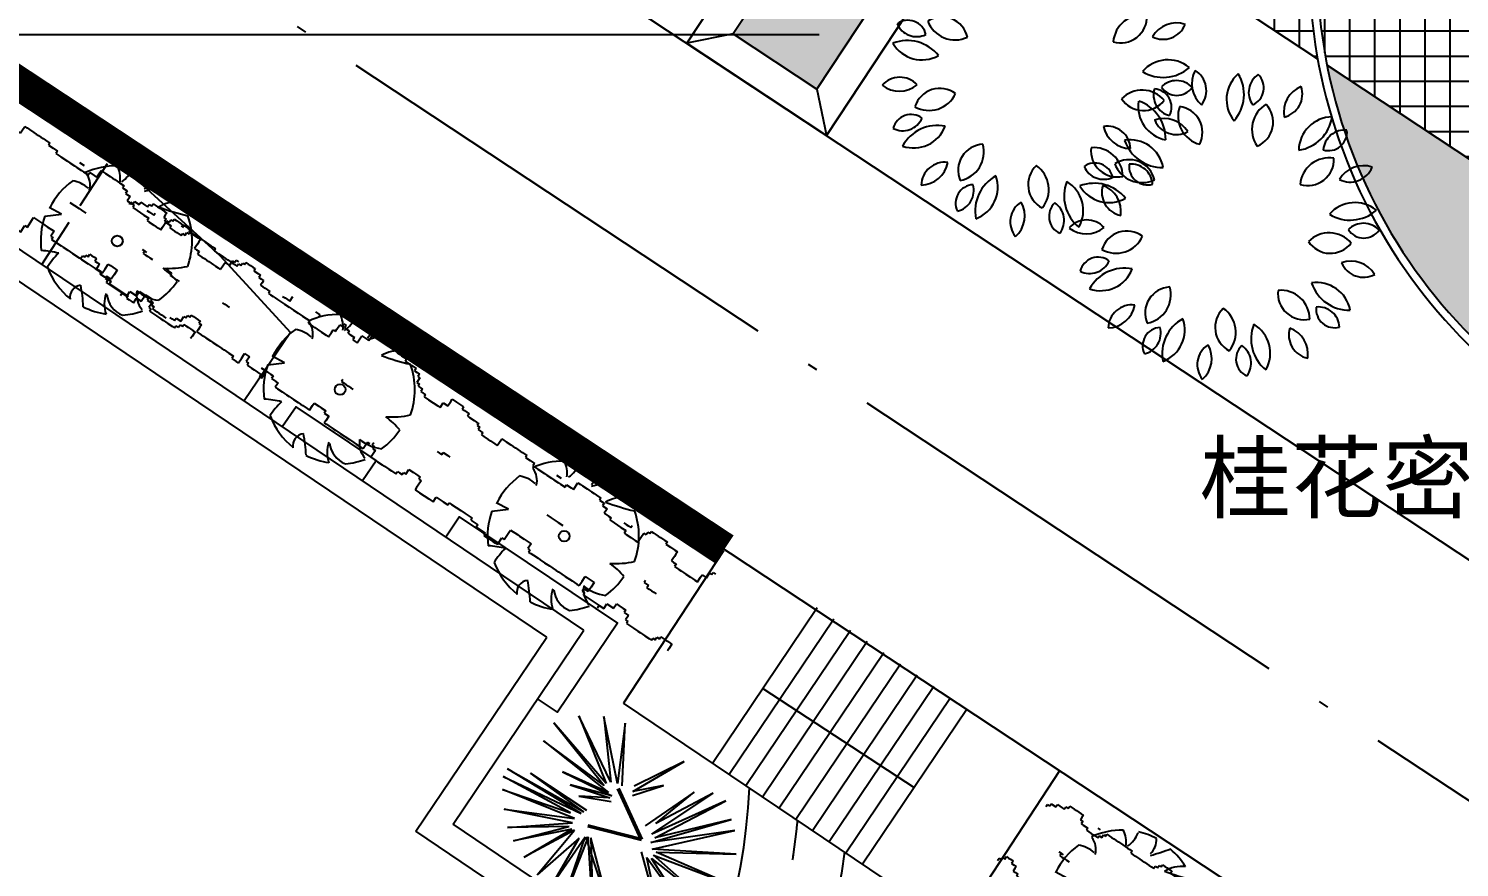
# Model space of a CAD drawing. Extents: x 302512 to 1034855, y -184136 to 410364.
# Drawn here: x 518906 to 540277, y -105514 to -92980 of the extents above; entities that cross this region are included whole.
import ezdxf
from ezdxf.enums import TextEntityAlignment as Align

# ---------------------------------------------------------------- set-up
doc = ezdxf.new("R2010")
doc.units = 0
doc.header["$MEASUREMENT"] = 0
doc.linetypes.add('ACAD_ISO04W100', pattern=[30.5, 24, -3, 0.5, -3])
doc.linetypes.add('DASH', pattern=[0.35, 0.25, -0.1])
for name, color, linetype in [('F', 5, 'Continuous'), ('PUB_TITLE', 4, 'Continuous'), ('WALL', 4, 'Continuous'), ('WZ', 2, 'Continuous'), ('树', 80, 'Continuous'), ('环境', 8, 'Continuous'), ('红线', 20, 'Continuous'), ('绿化', 97, 'Continuous'), ('道路线', 161, 'Continuous')]:
    doc.layers.add(name, color=color, linetype=linetype)
doc.styles.add('-黑体', font='', dxfattribs={"width": 0.8})
doc.styles.add('DIM_FONT', font='SIMPLEX.shx', dxfattribs={"width": 0.8})
doc.styles.get('-黑体').set_extended_font_data('黑体')
pattern_1 = [(0, (-609541.6, -120098.3), (750, 1500), [0, -1500]), (0, (-610419.1, -120300.8), (750, 1500), [0, -1500]), (0, (-609931.6, -120315.8), (750, 1500), [0, -1500]), (0, (-609399.1, -119873.3), (750, 1500), [0, -1500]), (0, (-610021.6, -120390.8), (750, 1500), [0, -1500]), (0, (-609249.1, -118928.3), (750, 1500), [0, -1500]), (0, (-609706.6, -119048.3), (750, 1500), [0, -1500]), (0, (-609466.6, -119235.8), (750, 1500), [0, -1500]), (0, (-610689.1, -119265.8), (750, 1500), [0, -1500]), (0, (-609954.1, -119333.3), (750, 1500), [0, -1500]), (0, (-610239.1, -119715.8), (750, 1500), [0, -1500]), (0, (-610224.1, -120278.3), (750, 1500), [0, -1500]), (0, (-609661.6, -120338.3), (750, 1500), [0, -1500]), (0, (-609249.1, -119678.3), (750, 1500), [0, -1500]), (0, (-610651.6, -119910.8), (750, 1500), [0, -1500]), (0, (-610524.1, -119655.8), (750, 1500), [0, -1500]), (0, (-609939.1, -119760.8), (750, 1500), [0, -1500]), (0, (-610149.1, -119978.3), (750, 1500), [0, -1500]), (0, (-610269.1, -119483.3), (750, 1500), [0, -1500]), (0, (-610081.6, -118920.8), (750, 1500), [0, -1500]), (0, (-610591.6, -120225.8), (750, 1500), [0, -1500]), (0, (-609766.6, -119228.3), (750, 1500), [0, -1500]), (0, (-610464.1, -119205.8), (750, 1500), [0, -1500]), (0, (-610584.1, -119010.8), (750, 1500), [0, -1500]), (130.601294, (-609341.24, -119397.92), (-3749.999965, 4500.000027), [65.8539, -27592.779]), (18.434949, (-609448.38, -119369.35), (3750, 1499.999994), [67.7631, -9419.0698]), (90, (-609448.4, -119433.6), (750, 1500), [64.2857, -2935.7142]), (161.56505, (-609384.1, -119455.06), (-3750.000033, 1499.999893), [67.7631, -9419.0698]), (53.130102, (-609384.1, -119455.06), (750, 1500), [71.4286, -7428.5714]), (135, (-609326.95, -120219.35), (-750.0001, 1499.9999), [60.6091, -4182.0315]), (45, (-609412.67, -120219.35), (750, 1500), [60.6091, -4182.0315]), (135, (-609369.8, -120262.2), (-750.0001, 1499.9999), [60.6091, -4182.0315]), (45, (-609369.8, -120262.2), (750, 1500), [60.6091, -4182.0315]), (116.56505, (-610048.4, -119212.2), (-0.0001, 3000), [79.8596, -1597.1913]), (180, (-610084.1, -119140.8), (-750, 1500), [85.7143, -1414.2857]), (63.43495, (-610205.5, -119212.2), (1e-06, 3000), [79.8596, -1597.1913]), (116.56505, (-610169.8, -119283.6), (-0.0001, 3000), [79.8596, -1597.1913]), (0, (-610169.8, -119283.6), (750, 1500), [85.7143, -1414.2857]), (63.43495, (-610084.1, -119283.6), (1e-06, 3000), [79.8596, -1597.1913]), (107.102728, (-609484.094, -119719.35), (-2249.999919, 7500.0000288), [97.1534, -40707.258]), (143.972626, (-609512.67, -119626.49), (-14249.99984, 10500.000003), [97.1534, -20305.0515]), (180, (-609591.2, -119569.3), (-750, 1500), [92.8571, -1407.1428]), (36.027373, (-609762.67, -119626.49), (14249.999915, 10499.999902), [97.1534, -20305.0515]), (71.56505, (-609791.24, -119712.2), (2250.000015, 7499.999997), [90.3508, -9396.4821]), (107.102728, (-609762.665, -119805.06), (-2249.999919, 7500.0000288), [97.1534, -40707.258]), (143.972626, (-609684.09, -119862.2), (-14249.99984, 10500.000003), [97.1534, -20305.0515]), (0, (-609684.1, -119862.2), (750, 1500), [92.8571, -1407.1428]), (36.027373, (-609591.24, -119862.2), (14249.999915, 10499.999902), [97.1534, -20305.0515]), (71.56505, (-609512.67, -119805.06), (2250.000015, 7499.999997), [90.3508, -9396.4821]), (150.255118, (-609469.8, -119019.35), (-2250.000005, 1499.99998), [57.5875, -12035.799]), (90, (-609519.8, -119047.9), (750, 1500), [57.1429, -2942.857]), (29.744881, (-609519.8, -119047.92), (2250, 1499.999993), [57.5875, -12035.799]), (116.56505, (-609819.8, -120083.6), (-0.0001, 3000), [79.8596, -1597.1913]), (168.690067, (-609855.52, -120012.2), (-6750.000012, 1499.999964), [72.8431, -15224.214]), (41.185925, (-609984.094, -120047.92), (18749.999943, 16499.999905), [75.9296, -31814.5065]), (90, (-609984.1, -120119.35), (750, 1500), [71.4286, -2928.5713]), (138.814074, (-609926.95, -120169.35), (-18749.999723, 16500.0001545), [75.9296, -31814.5065]), (16.699244, (-609926.95, -120169.35), (24749.9999575, 7499.9999645), [74.5736, -31246.3455]), (60.945396, (-609855.52, -120147.92), (750.000003, 1499.9999955), [73.5402, -30813.3495]), (109.983106, (-610448.38, -119455.06), (-3750.00002, 10499.9999887), [83.605, -35030.4945]), (155.556045, (-610476.95, -119376.49), (-9750.0000463, 4499.9999106), [86.3075, -36162.8295]), (24.443955, (-610634.094, -119376.49), (9750.000014, 4499.9999825), [86.3075, -36162.8295]), (70.0168934, (-610662.665, -119455.06), (3750.0000173, 10499.9999904), [83.605, -35030.4945]), (109.983106, (-610634.094, -119533.634), (-3750.00002, 10499.9999887), [83.605, -35030.4945]), (160.016893, (-610555.52, -119562.2), (-3750.000019, 1499.999938), [83.605, -17473.4445]), (19.983107, (-610555.52, -119562.2), (3749.999996, 1500.000004), [83.605, -17473.4445]), (70.0168934, (-610476.95, -119533.634), (3750.0000173, 10499.9999904), [83.605, -35030.4945]), (122.005383, (-609891.24, -119590.78), (-750.000103, 1499.999928), [67.3856, -14083.5861]), (18.434949, (-609991.24, -119555.06), (3750, 1499.999994), [67.7631, -9419.0698]), (90, (-609991.2, -119619.35), (750, 1500), [64.2857, -2935.7142]), (161.56505, (-609926.95, -119640.78), (-3750.000033, 1499.999893), [67.7631, -9419.0698]), (54.462322, (-609926.95, -119640.78), (5249.999997, 7499.999995), [61.4452, -25745.5305]), (116.56505, (-610327, -119955), (-0.0001, 3000), [79.8596, -1597.1913]), (180, (-610362.7, -119883.6), (-750, 1500), [78.5714, -1421.4285]), (59.036243, (-610484.1, -119955.06), (750.000002, 1499.999993), [83.2993, -17409.555]), (120.963756, (-610441.24, -120026.49), (-750.000102, 1499.999931), [83.2993, -17409.555]), (0, (-610441.2, -120026.5), (750, 1500), [78.5714, -1421.4285]), (63.43495, (-610362.7, -120026.5), (1e-06, 3000), [79.8596, -1597.1913])]

# ---------------------------------------------------------------- blocks, each defined once
blk = doc.blocks.new('M_F21')
at = {"color": 3, "linetype": 'Continuous'}
for p, q in [((-932, 588), (-903, 588)), ((-932, 588), (-932, 588)), ((-932, 559), (-932, 588)), ((-903, 588), (-903, 559)), ((-903, 588), (-903, 588)), ((-715, 588), (-632, 588)), ((-715, 505), (-715, 588)), ((-632, 672), (-577, 672)), ((-632, 588), (-632, 672)), ((-577, 697), (-548, 697)), ((-577, 672), (-577, 697)), ((-548, 697), (-523, 697)), ((-548, 697), (-548, 697)), ((-523, 697), (-465, 697)), ((-523, 697), (-523, 697)), ((-465, 697), (-411, 697)), ((-465, 697), (-465, 697)), ((-411, 697), (-411, 672)), ((-411, 672), (-385, 672)), ((-385, 672), (-331, 672)), ((-385, 672), (-385, 672)), ((-331, 672), (-331, 643)), ((-331, 643), (-302, 643)), ((-302, 643), (-277, 643)), ((-302, 643), (-302, 643)), ((-277, 643), (-219, 643)), ((-277, 643), (-277, 643)), ((-219, 643), (-219, 617)), ((-219, 617), (-165, 617)), ((-165, 617), (-139, 617)), ((-165, 617), (-165, 617)), ((-139, 617), (-85, 617)), ((-139, 617), (-139, 617)), ((-85, 617), (-85, 588)), ((-85, 588), (-56, 588)), ((-56, 588), (-27, 588)), ((-56, 588), (-56, 588)), ((-27, 588), (-27, 559)), ((-27, 588), (-27, 588)), ((-3342, 451), (-3288, 451)), ((-3342, 451), (-3342, 451)), ((-3342, 426), (-3342, 451)), ((-3288, 480), (-3259, 480)), ((-3288, 480), (-3288, 480)), ((-3288, 451), (-3288, 480)), ((-3288, 451), (-3288, 451)), ((-3259, 480), (-3230, 480)), ((-3259, 480), (-3259, 480)), ((-3230, 480), (-3205, 480)), ((-3230, 480), (-3230, 480)), ((-3205, 505), (-3176, 505)), ((-3205, 480), (-3205, 505)), ((-3176, 534), (-3150, 534)), ((-3176, 534), (-3176, 534)), ((-3176, 505), (-3176, 534)), ((-3176, 505), (-3176, 505)), ((-3150, 534), (-3122, 534)), ((-3150, 534), (-3150, 534)), ((-3122, 534), (-3096, 534)), ((-3122, 534), (-3122, 534)), ((-3096, 534), (-3067, 534)), ((-3096, 534), (-3096, 534)), ((-3067, 534), (-3038, 534)), ((-3067, 534), (-3067, 534)), ((-3038, 534), (-3013, 534)), ((-3038, 534), (-3038, 534)), ((-3013, 534), (-3013, 505)), ((-3013, 534), (-3013, 534)), ((-3013, 505), (-3013, 480)), ((-3013, 505), (-3013, 505)), ((-3013, 480), (-2984, 480)), ((-3013, 480), (-3013, 480)), ((-2984, 480), (-2984, 451)), ((-2984, 451), (-2959, 451)), ((-2959, 451), (-2904, 451)), ((-2959, 451), (-2959, 451)), ((-2904, 451), (-2904, 426)), ((-2821, 505), (-2792, 505)), ((-2792, 505), (-2792, 505)), ((-2767, 451), (-2738, 451)), ((-2767, 451), (-2767, 451)), ((-2767, 426), (-2767, 451)), ((-2738, 480), (-2713, 480)), ((-2738, 451), (-2738, 480)), ((-2738, 451), (-2738, 451)), ((-2713, 505), (-2684, 505)), ((-2713, 505), (-2713, 505)), ((-2713, 480), (-2713, 505)), ((-2684, 505), (-2658, 505)), ((-2684, 505), (-2684, 505)), ((-2658, 505), (-2629, 505)), ((-2658, 505), (-2658, 505)), ((-2629, 505), (-2600, 505)), ((-2629, 505), (-2629, 505)), ((-2600, 505), (-2575, 505)), ((-2600, 505), (-2600, 505)), ((-2575, 505), (-2521, 505)), ((-2575, 505), (-2575, 505)), ((-2521, 505), (-2492, 505)), ((-2521, 505), (-2521, 505)), ((-2492, 505), (-2466, 505)), ((-2492, 505), (-2492, 505)), ((-2466, 505), (-2438, 505)), ((-2466, 505), (-2466, 505)), ((-2438, 505), (-2409, 505)), ((-2438, 505), (-2438, 505)), ((-2409, 505), (-2409, 480)), ((-2409, 480), (-2383, 480)), ((-2383, 480), (-2354, 480)), ((-2383, 480), (-2383, 480)), ((-2354, 480), (-2300, 480)), ((-2354, 480), (-2354, 480)), ((-2300, 480), (-2275, 480)), ((-2300, 480), (-2300, 480)), ((-2275, 480), (-2246, 480)), ((-2275, 480), (-2275, 480)), ((-2246, 480), (-2220, 480)), ((-2246, 480), (-2246, 480)), ((-2220, 480), (-2191, 480)), ((-2220, 480), (-2220, 480)), ((-2191, 480), (-2162, 480)), ((-2191, 480), (-2191, 480)), ((-2162, 480), (-2137, 480)), ((-2162, 480), (-2162, 480)), ((-2137, 505), (-2108, 505)), ((-2137, 480), (-2137, 505)), ((-2108, 534), (-2083, 534)), ((-2108, 505), (-2108, 534)), ((-2083, 559), (-2054, 559)), ((-2083, 559), (-2083, 559)), ((-2083, 534), (-2083, 559)), ((-2083, 534), (-2083, 534)), ((-2054, 559), (-2029, 559)), ((-2054, 559), (-2054, 559)), ((-2029, 559), (-2000, 559)), ((-2029, 559), (-2029, 559)), ((-2000, 559), (-1971, 559)), ((-2000, 559), (-2000, 559)), ((-1971, 559), (-1971, 534)), ((-1971, 534), (-1916, 534)), ((-1916, 534), (-1891, 534)), ((-1916, 534), (-1916, 534)), ((-1891, 534), (-1891, 505)), ((-1891, 534), (-1891, 534)), ((-1891, 505), (-1862, 505)), ((-1891, 505), (-1891, 505)), ((-1862, 505), (-1837, 505)), ((-1862, 505), (-1862, 505)), ((-1837, 505), (-1837, 480)), ((-1837, 505), (-1837, 505)), ((-1837, 480), (-1837, 451)), ((-1837, 480), (-1837, 480)), ((-1837, 451), (-1808, 451)), ((-1837, 451), (-1837, 451)), ((-1808, 451), (-1782, 451)), ((-1808, 451), (-1808, 451)), ((-1782, 451), (-1725, 451)), ((-1782, 451), (-1782, 451)), ((-1725, 451), (-1725, 426)), ((-1591, 480), (-1562, 480)), ((-1562, 480), (-1533, 480)), ((-1562, 480), (-1562, 480)), ((-1533, 480), (-1507, 480)), ((-1533, 480), (-1533, 480)), ((-1507, 534), (-1507, 534)), ((-1507, 480), (-1507, 534)), ((-1507, 480), (-1507, 480)), ((-1232, 534), (-1232, 534)), ((-1178, 534), (-1232, 534)), ((-1178, 534), (-1178, 534)), ((-1178, 505), (-1178, 534)), ((-986, 480), (-961, 480)), ((-986, 451), (-986, 480)), ((-986, 451), (-986, 451)), ((-986, 397), (-986, 451)), ((-961, 559), (-932, 559)), ((-961, 505), (-961, 559)), ((-961, 505), (-961, 505)), ((-961, 480), (-961, 505)), ((-903, 559), (-849, 559)), ((-903, 559), (-903, 559)), ((-849, 559), (-849, 534)), ((-849, 534), (-823, 534)), ((-823, 534), (-769, 534)), ((-823, 534), (-823, 534)), ((-769, 534), (-769, 505)), ((-769, 505), (-740, 505)), ((-740, 505), (-715, 505)), ((-740, 505), (-740, 505)), ((-715, 505), (-715, 505)), ((-27, 559), (-2, 559)), ((-27, 559), (-27, 559)), ((-2, 559), (-2, 505)), ((-2, 505), (27, 505)), ((-2, 505), (-2, 505)), ((27, 505), (27, 480)), ((27, 480), (52, 480)), ((52, 480), (81, 480)), ((52, 480), (52, 480)), ((81, 480), (81, 451)), ((81, 451), (136, 451)), ((136, 451), (136, 426)), ((327, 480), (382, 480)), ((327, 426), (327, 480)), ((382, 559), (436, 559)), ((382, 559), (382, 559)), ((382, 534), (382, 559)), ((382, 534), (382, 534)), ((382, 480), (382, 534)), ((436, 559), (519, 559)), ((436, 559), (436, 559)), ((519, 559), (519, 534)), ((519, 559), (519, 559)), ((519, 534), (545, 534)), ((519, 534), (519, 534)), ((545, 534), (603, 534)), ((545, 534), (545, 534)), ((603, 534), (603, 505)), ((603, 505), (628, 505)), ((628, 505), (682, 505)), ((628, 505), (628, 505)), ((682, 505), (711, 505)), ((682, 505), (682, 505)), ((711, 505), (736, 505)), ((711, 505), (711, 505)), ((736, 505), (736, 480)), ((736, 480), (765, 480)), ((765, 480), (765, 451)), ((765, 480), (765, 480)), ((765, 451), (820, 451)), ((765, 451), (765, 451)), ((820, 451), (820, 426)), ((1011, 505), (1040, 505)), ((1011, 505), (1011, 505)), ((1011, 451), (1011, 505)), ((1011, 451), (1011, 451)), ((1011, 426), (1011, 451)), ((1040, 505), (1066, 505)), ((1040, 505), (1040, 505)), ((1066, 505), (1120, 505)), ((1066, 505), (1066, 505)), ((1120, 505), (1149, 505)), ((1120, 505), (1120, 505)), ((1149, 505), (1174, 505)), ((1149, 505), (1149, 505)), ((1174, 505), (1203, 505)), ((1174, 505), (1174, 505)), ((1203, 505), (1232, 505)), ((1203, 505), (1203, 505)), ((1232, 505), (1258, 505)), ((1232, 505), (1232, 505)), ((1258, 505), (1312, 505)), ((1258, 505), (1258, 505)), ((1312, 505), (1312, 480)), ((1312, 480), (1366, 480)), ((1366, 480), (1420, 480)), ((1366, 480), (1366, 480)), ((1420, 480), (1420, 451)), ((1420, 451), (1478, 451)), ((1478, 451), (1558, 451)), ((1478, 451), (1478, 451)), ((1558, 451), (1587, 451)), ((1558, 451), (1558, 451)), ((1587, 451), (1641, 451)), ((1587, 451), (1587, 451)), ((1641, 451), (1670, 451)), ((1641, 451), (1641, 451)), ((1670, 505), (1670, 505)), ((1724, 505), (1670, 505)), ((1670, 451), (1724, 451)), ((1670, 451), (1670, 451)), ((1724, 451), (1750, 451)), ((1724, 451), (1724, 451)), ((1750, 451), (1804, 451)), ((1750, 451), (1750, 451)), ((1804, 480), (1858, 480)), ((1804, 480), (1804, 480)), ((1804, 451), (1804, 480)), ((1804, 451), (1804, 451)), ((1858, 480), (1887, 480)), ((1858, 480), (1858, 480)), ((1887, 559), (1916, 559)), ((1887, 559), (1887, 559)), ((1887, 480), (1887, 559)), ((1916, 559), (1942, 559)), ((1916, 559), (1916, 559)), ((1942, 559), (1996, 559)), ((1942, 559), (1942, 559)), ((1996, 559), (2025, 559)), ((1996, 559), (1996, 559)), ((2025, 559), (2050, 559)), ((2025, 559), (2025, 559)), ((2050, 559), (2079, 559)), ((2050, 559), (2050, 559)), ((2079, 559), (2108, 559)), ((2079, 559), (2079, 559)), ((2108, 559), (2162, 559)), ((2108, 559), (2108, 559)), ((2162, 559), (2162, 534)), ((2162, 534), (2217, 534)), ((2217, 534), (2217, 505)), ((2217, 534), (2217, 534)), ((2217, 505), (2271, 505)), ((2271, 505), (2271, 480)), ((2271, 505), (2271, 505)), ((2271, 480), (2271, 451)), ((2271, 480), (2271, 480)), ((2271, 451), (2325, 451)), ((2271, 451), (2271, 451)), ((2325, 451), (2354, 451)), ((2325, 451), (2325, 451)), ((2354, 451), (2354, 426)), ((2488, 480), (2517, 480)), ((2517, 480), (2546, 480)), ((2517, 480), (2517, 480)), ((2546, 480), (2571, 480)), ((2546, 480), (2546, 480)), ((2571, 505), (2571, 505)), ((2571, 480), (2571, 505)), ((2571, 480), (2571, 480)), ((2709, 505), (2738, 505)), ((2709, 451), (2709, 505)), ((2709, 451), (2709, 451)), ((2709, 426), (2709, 451)), ((2738, 534), (2763, 534)), ((2738, 534), (2738, 534)), ((2738, 505), (2738, 534)), ((2763, 559), (2792, 559)), ((2763, 534), (2763, 559)), ((2792, 559), (2817, 559)), ((2792, 559), (2792, 559)), ((2817, 559), (2846, 559)), ((2817, 559), (2817, 559)), ((2846, 559), (2872, 559)), ((2846, 559), (2846, 559)), ((2872, 559), (2926, 559)), ((2872, 559), (2872, 559)), ((2926, 559), (2955, 559)), ((2926, 559), (2926, 559)), ((2955, 559), (2955, 534)), ((2955, 534), (3009, 534)), ((3009, 534), (3063, 534)), ((3009, 534), (3009, 534)), ((3063, 534), (3092, 534)), ((3063, 534), (3063, 534)), ((3092, 534), (3092, 505)), ((3092, 534), (3092, 534)), ((3092, 505), (3092, 480)), ((3092, 505), (3092, 505)), ((3092, 480), (3092, 451)), ((3092, 480), (3092, 480)), ((3092, 451), (3092, 426)), ((3092, 451), (3092, 451)), ((3422, 480), (3476, 480)), ((3422, 451), (3422, 480)), ((3422, 451), (3422, 451)), ((3422, 397), (3422, 451)), ((3476, 534), (3501, 534)), ((3476, 534), (3476, 534)), ((3476, 480), (3476, 534)), ((3501, 559), (3530, 559)), ((3501, 534), (3501, 559)), ((3530, 559), (3530, 559)), ((-3368, 426), (-3342, 426)), ((-3368, 397), (-3368, 426)), ((-2904, 426), (-2846, 426)), ((-2846, 426), (-2821, 426)), ((-2846, 426), (-2846, 426)), ((-2821, 426), (-2767, 426)), ((-2821, 426), (-2821, 426)), ((-2767, 426), (-2767, 426)), ((-1725, 426), (-1699, 426)), ((-1699, 426), (-1670, 426)), ((-1699, 426), (-1699, 426)), ((-1670, 426), (-1645, 426)), ((-1670, 426), (-1670, 426)), ((-1645, 426), (-1616, 426)), ((-1645, 426), (-1645, 426)), ((-1616, 426), (-1591, 426)), ((-1616, 426), (-1616, 426)), ((-1591, 426), (-1533, 426)), ((-1591, 426), (-1591, 426)), ((-1533, 426), (-1478, 426)), ((-1533, 426), (-1533, 426)), ((-1478, 426), (-1453, 426)), ((-1478, 426), (-1478, 426)), ((-1453, 426), (-1424, 426)), ((-1453, 426), (-1453, 426)), ((-1424, 426), (-1370, 426)), ((-1424, 426), (-1424, 426)), ((-1370, 426), (-1316, 426)), ((-1370, 426), (-1370, 426)), ((-1316, 426), (-1232, 426)), ((-1316, 426), (-1316, 426)), ((-1232, 426), (-1232, 397)), ((-1232, 397), (-1178, 397)), ((-1178, 397), (-1153, 397)), ((-1178, 397), (-1178, 397)), ((-1153, 397), (-1124, 397)), ((-1153, 397), (-1153, 397)), ((-1124, 397), (-1070, 397)), ((-1124, 397), (-1124, 397)), ((-1070, 397), (-1015, 397)), ((-1070, 397), (-1070, 397)), ((-1015, 397), (-986, 397)), ((-1015, 397), (-1015, 397)), ((136, 426), (190, 426)), ((190, 426), (244, 426)), ((190, 426), (190, 426)), ((244, 426), (299, 426)), ((244, 426), (244, 426)), ((299, 426), (327, 426)), ((299, 426), (299, 426)), ((327, 426), (327, 426)), ((820, 426), (849, 426)), ((849, 426), (903, 426)), ((849, 426), (849, 426)), ((903, 426), (928, 426)), ((903, 426), (903, 426)), ((928, 426), (983, 426)), ((928, 426), (928, 426)), ((983, 426), (1011, 426)), ((983, 426), (983, 426)), ((1011, 426), (1011, 426)), ((2354, 426), (2408, 426)), ((2408, 426), (2488, 426)), ((2408, 426), (2408, 426)), ((2488, 426), (2546, 426)), ((2488, 426), (2488, 426)), ((2546, 426), (2546, 397)), ((2546, 397), (2571, 397)), ((2571, 397), (2626, 397)), ((2571, 397), (2571, 397)), ((2626, 397), (2655, 397)), ((2626, 397), (2626, 397)), ((2655, 397), (2680, 397)), ((2655, 397), (2655, 397)), ((2680, 397), (2709, 397)), ((2680, 397), (2680, 397)), ((2709, 426), (2709, 426)), ((2709, 397), (2709, 426)), ((2709, 397), (2709, 397)), ((3092, 426), (3118, 426)), ((3092, 426), (3092, 426)), ((3118, 426), (3147, 426)), ((3118, 426), (3118, 426)), ((3147, 426), (3147, 397)), ((3147, 397), (3201, 397)), ((3201, 397), (3230, 397)), ((3201, 397), (3201, 397)), ((3230, 397), (3255, 397)), ((3230, 397), (3230, 397)), ((3255, 397), (3284, 397)), ((3255, 397), (3255, 397)), ((3284, 397), (3339, 397)), ((3284, 397), (3284, 397)), ((3339, 397), (3364, 397)), ((3339, 397), (3339, 397)), ((3364, 397), (3393, 397)), ((3364, 397), (3364, 397)), ((3393, 397), (3422, 397)), ((3393, 397), (3393, 397)), ((3422, 397), (3422, 397)), ((-3013, 97), (-2984, 97)), ((-3013, 97), (-3013, 97)), ((-2959, 97), (-3013, 97)), ((-2984, 97), (-2984, 68)), ((-2984, 68), (-2959, 68)), ((-2959, 68), (-2930, 68)), ((-2959, 68), (-2959, 68)), ((-2930, 68), (-2904, 68)), ((-2930, 68), (-2930, 68)), ((-2904, 68), (-2875, 68)), ((-2904, 68), (-2904, 68)), ((-2875, 68), (-2875, 68)), ((-2054, 97), (-2029, 97)), ((-2029, 97), (-2000, 97)), ((-2029, 97), (-2029, 97)), ((-2000, 97), (-1971, 97)), ((-2000, 97), (-2000, 97)), ((-1971, 97), (-1971, 97)), ((-632, 122), (-632, 97)), ((-632, 97), (-603, 97)), ((-632, 97), (-632, 97)), ((-603, 97), (-577, 97)), ((-603, 97), (-603, 97)), ((-577, 97), (-548, 97)), ((-577, 97), (-577, 97)), ((-548, 97), (-523, 97)), ((-548, 97), (-548, 97)), ((-523, 97), (-494, 97)), ((-523, 97), (-523, 97)), ((-494, 97), (-494, 97)), ((545, 42), (574, 42)), ((574, 42), (603, 42)), ((574, 42), (574, 42)), ((603, 68), (657, 68)), ((603, 68), (603, 68)), ((603, 42), (603, 68)), ((603, 42), (603, 42)), ((657, 68), (682, 68)), ((657, 68), (657, 68)), ((682, 68), (682, 68)), ((1804, 122), (1858, 122)), ((1858, 122), (1916, 122)), ((1858, 122), (1858, 122)), ((1916, 122), (1942, 122)), ((1916, 122), (1916, 122)), ((1942, 122), (1996, 122)), ((1942, 122), (1942, 122)), ((1996, 122), (1996, 122)), ((2984, 122), (2984, 97)), ((2984, 97), (3038, 97)), ((2984, 97), (2984, 97)), ((3038, 97), (3038, 68)), ((3038, 68), (3063, 68)), ((3063, 68), (3092, 68)), ((3063, 68), (3063, 68)), ((3092, 68), (3118, 68)), ((3092, 68), (3092, 68)), ((3118, 68), (3147, 68)), ((3118, 68), (3118, 68)), ((3147, 68), (3147, 68)), ((-3451, -262), (-3422, -262)), ((-3451, -287), (-3451, -262)), ((-3422, -233), (-3397, -233)), ((-3422, -262), (-3422, -233)), ((-3397, -233), (-3368, -233)), ((-3397, -233), (-3397, -233)), ((-3368, -233), (-3342, -233)), ((-3368, -233), (-3368, -233)), ((-3342, -233), (-3342, -262)), ((-3342, -233), (-3342, -233)), ((-3342, -262), (-3313, -262)), ((-3342, -262), (-3342, -262)), ((-3313, -262), (-3288, -262)), ((-3313, -262), (-3313, -262)), ((-3288, -262), (-3288, -287)), ((-3288, -262), (-3288, -262)), ((-2738, -262), (-2713, -262)), ((-2738, -262), (-2738, -262)), ((-2738, -341), (-2738, -262)), ((-2713, -262), (-2658, -262)), ((-2713, -262), (-2713, -262)), ((-2658, -262), (-2658, -287)), ((-2658, -262), (-2658, -262)), ((-2300, -233), (-2275, -233)), ((-2300, -287), (-2300, -233)), ((-2275, -204), (-2246, -204)), ((-2275, -204), (-2275, -204)), ((-2275, -233), (-2275, -204)), ((-2246, -178), (-2220, -178)), ((-2246, -178), (-2246, -178)), ((-2246, -204), (-2246, -178)), ((-2246, -204), (-2246, -204)), ((-2220, -178), (-2191, -178)), ((-2220, -178), (-2220, -178)), ((-2191, -178), (-2162, -178)), ((-2191, -178), (-2191, -178)), ((-2162, -178), (-2137, -178)), ((-2162, -178), (-2162, -178)), ((-2137, -178), (-2137, -204)), ((-2137, -204), (-2108, -204)), ((-2108, -204), (-2108, -233)), ((-2108, -204), (-2108, -204)), ((-2108, -233), (-2108, -262)), ((-2108, -233), (-2108, -233)), ((-2108, -262), (-2108, -287)), ((-2108, -262), (-2108, -262)), ((-1591, -204), (-1533, -204)), ((-1591, -204), (-1591, -204)), ((-1591, -262), (-1591, -204)), ((-1591, -262), (-1591, -262)), ((-1591, -316), (-1591, -262)), ((-1533, -204), (-1533, -233)), ((-1533, -204), (-1533, -204)), ((-1533, -233), (-1533, -262)), ((-1533, -233), (-1533, -233)), ((-1533, -262), (-1507, -262)), ((-1533, -262), (-1533, -262)), ((-1507, -262), (-1507, -287)), ((-1370, -233), (-1316, -233)), ((-1316, -233), (-1370, -233)), ((-1316, -233), (-1287, -233)), ((-1316, -233), (-1316, -233)), ((-1316, -316), (-1316, -233)), ((-1287, -233), (-1261, -233)), ((-1287, -233), (-1287, -233)), ((-1261, -233), (-1232, -233)), ((-1261, -233), (-1261, -233)), ((-1232, -233), (-1232, -262)), ((-1232, -262), (-1178, -262)), ((-1178, -262), (-1153, -262)), ((-1178, -262), (-1178, -262)), ((-1153, -262), (-1153, -287)), ((-1153, -262), (-1153, -262)), ((-740, -233), (-686, -233)), ((-740, -262), (-740, -233)), ((-740, -262), (-740, -262)), ((-740, -316), (-740, -262)), ((-686, -233), (-657, -233)), ((-686, -233), (-686, -233)), ((-657, -233), (-603, -233)), ((-657, -233), (-657, -233)), ((-603, -233), (-603, -262)), ((-603, -233), (-603, -233)), ((-603, -262), (-548, -262)), ((-548, -262), (-548, -316)), ((-85, -262), (-56, -262)), ((-85, -262), (-85, -262)), ((-85, -316), (-85, -262)), ((-56, -262), (-56, -262)), ((-27, -233), (-27, -262)), ((-27, -262), (-2, -262)), ((-2, -262), (-2, -287)), ((411, -262), (465, -262)), ((411, -262), (411, -262)), ((411, -316), (411, -262)), ((465, -262), (490, -262)), ((465, -262), (465, -262)), ((490, -262), (519, -262)), ((490, -262), (490, -262)), ((519, -262), (545, -262)), ((519, -262), (519, -262)), ((545, -262), (545, -287)), ((1587, -204), (1670, -204)), ((1587, -233), (1587, -204)), ((1587, -233), (1587, -233)), ((1587, -316), (1587, -233)), ((1670, -204), (1695, -204)), ((1670, -204), (1670, -204)), ((1695, -204), (1750, -204)), ((1695, -204), (1695, -204)), ((1750, -204), (1833, -204)), ((1750, -204), (1750, -204)), ((1833, -204), (1833, -262)), ((1833, -262), (1858, -262)), ((1858, -262), (1858, -287)), ((2463, -178), (2488, -178)), ((2463, -178), (2463, -178)), ((2463, -233), (2463, -178)), ((2463, -233), (2463, -233)), ((2463, -287), (2463, -233)), ((2488, -178), (2546, -178)), ((2488, -178), (2488, -178)), ((2546, -178), (2571, -178)), ((2546, -178), (2546, -178)), ((2571, -178), (2571, -233)), ((2571, -233), (2571, -262)), ((2571, -233), (2571, -233)), ((2571, -262), (2571, -287)), ((2571, -262), (2571, -262)), ((2872, -233), (2901, -233)), ((2872, -287), (2872, -233)), ((2901, -233), (2955, -233)), ((2901, -233), (2901, -233)), ((2955, -233), (2984, -233)), ((2955, -233), (2955, -233)), ((2984, -233), (2984, -262)), ((2984, -262), (3038, -262)), ((3038, -262), (3038, -316)), ((3422, -262), (3447, -262)), ((3422, -262), (3422, -262)), ((3422, -287), (3422, -262)), ((3447, -262), (3476, -262)), ((3447, -262), (3447, -262)), ((3476, -262), (3501, -262)), ((3476, -262), (3476, -262)), ((3501, -262), (3530, -262)), ((3501, -262), (3501, -262)), ((3530, -262), (3556, -262)), ((3530, -262), (3530, -262)), ((3556, -262), (3556, -316)), ((-3476, -287), (-3451, -287)), ((-3476, -287), (-3476, -287)), ((-3476, -316), (-3476, -287)), ((-3288, -287), (-3288, -316)), ((-3288, -287), (-3288, -287)), ((-3288, -316), (-3259, -316)), ((-3288, -316), (-3288, -316)), ((-3259, -316), (-3230, -316)), ((-3259, -316), (-3259, -316)), ((-3230, -316), (-3230, -341)), ((-3230, -341), (-3176, -341)), ((-3176, -341), (-3150, -341)), ((-3176, -341), (-3176, -341)), ((-3150, -341), (-3096, -341)), ((-3150, -341), (-3150, -341)), ((-3096, -341), (-3096, -370)), ((-3096, -370), (-3038, -370)), ((-3038, -370), (-3013, -370)), ((-3038, -370), (-3038, -370)), ((-3013, -370), (-2959, -370)), ((-3013, -370), (-3013, -370)), ((-2959, -370), (-2904, -370)), ((-2959, -370), (-2959, -370)), ((-2904, -370), (-2875, -370)), ((-2904, -370), (-2904, -370)), ((-2875, -370), (-2875, -395)), ((-2875, -395), (-2846, -395)), ((-2846, -395), (-2821, -395)), ((-2846, -395), (-2846, -395)), ((-2821, -395), (-2792, -395)), ((-2821, -395), (-2821, -395)), ((-2792, -341), (-2738, -341)), ((-2792, -395), (-2792, -341)), ((-2792, -395), (-2792, -395)), ((-2658, -287), (-2629, -287)), ((-2658, -287), (-2658, -287)), ((-2629, -287), (-2629, -316)), ((-2629, -316), (-2600, -316)), ((-2600, -316), (-2600, -341)), ((-2600, -341), (-2575, -341)), ((-2575, -341), (-2546, -341)), ((-2575, -341), (-2575, -341)), ((-2546, -341), (-2521, -341)), ((-2546, -341), (-2546, -341)), ((-2521, -341), (-2492, -341)), ((-2521, -341), (-2521, -341)), ((-2492, -341), (-2466, -341)), ((-2492, -341), (-2492, -341)), ((-2466, -341), (-2438, -341)), ((-2466, -341), (-2466, -341)), ((-2438, -341), (-2438, -341)), ((-2409, -316), (-2383, -316)), ((-2383, -316), (-2354, -316)), ((-2383, -316), (-2383, -316)), ((-2354, -287), (-2300, -287)), ((-2354, -316), (-2354, -287)), ((-2354, -316), (-2354, -316)), ((-2108, -287), (-2054, -287)), ((-2108, -287), (-2108, -287)), ((-2054, -287), (-2029, -287)), ((-2054, -287), (-2054, -287)), ((-2029, -287), (-2000, -287)), ((-2029, -287), (-2029, -287)), ((-2000, -287), (-1945, -287)), ((-2000, -287), (-2000, -287)), ((-1945, -287), (-1916, -287)), ((-1945, -287), (-1945, -287)), ((-1916, -287), (-1862, -287)), ((-1916, -287), (-1916, -287)), ((-1862, -287), (-1808, -287)), ((-1862, -287), (-1862, -287)), ((-1808, -287), (-1782, -287)), ((-1808, -287), (-1808, -287)), ((-1782, -287), (-1725, -287)), ((-1782, -287), (-1782, -287)), ((-1725, -287), (-1670, -287)), ((-1725, -287), (-1725, -287)), ((-1670, -287), (-1670, -316)), ((-1670, -287), (-1670, -287)), ((-1670, -316), (-1616, -316)), ((-1616, -316), (-1591, -316)), ((-1616, -316), (-1616, -316)), ((-1591, -316), (-1591, -316)), ((-1507, -287), (-1453, -287)), ((-1453, -287), (-1424, -287)), ((-1453, -287), (-1453, -287)), ((-1424, -287), (-1341, -287)), ((-1424, -287), (-1424, -287)), ((-1341, -287), (-1341, -316)), ((-1341, -316), (-1316, -316)), ((-1316, -316), (-1316, -316)), ((-1153, -287), (-1153, -316)), ((-1153, -287), (-1153, -287)), ((-1153, -316), (-1124, -316)), ((-1153, -316), (-1153, -316)), ((-1124, -316), (-1070, -316)), ((-1124, -316), (-1124, -316)), ((-1070, -316), (-1041, -316)), ((-1070, -316), (-1070, -316)), ((-1041, -316), (-1015, -316)), ((-1041, -316), (-1041, -316)), ((-1015, -316), (-986, -316)), ((-1015, -316), (-1015, -316)), ((-986, -316), (-961, -316)), ((-986, -316), (-986, -316)), ((-961, -316), (-932, -316)), ((-961, -316), (-961, -316)), ((-932, -316), (-878, -316)), ((-932, -316), (-932, -316)), ((-878, -316), (-849, -316)), ((-878, -316), (-878, -316)), ((-849, -316), (-823, -316)), ((-849, -316), (-849, -316)), ((-823, -316), (-769, -316)), ((-823, -316), (-823, -316)), ((-769, -316), (-740, -316)), ((-769, -316), (-769, -316)), ((-548, -316), (-548, -341)), ((-548, -316), (-548, -316)), ((-548, -341), (-523, -341)), ((-548, -341), (-548, -341)), ((-523, -341), (-494, -341)), ((-523, -341), (-523, -341)), ((-494, -341), (-440, -341)), ((-494, -341), (-494, -341)), ((-440, -341), (-411, -341)), ((-440, -341), (-440, -341)), ((-411, -341), (-385, -341)), ((-411, -341), (-411, -341)), ((-385, -341), (-357, -341)), ((-385, -341), (-385, -341)), ((-357, -341), (-302, -341)), ((-357, -341), (-357, -341)), ((-302, -341), (-248, -341)), ((-302, -341), (-302, -341)), ((-248, -341), (-194, -341)), ((-248, -341), (-248, -341)), ((-194, -341), (-165, -341)), ((-194, -341), (-194, -341)), ((-165, -341), (-110, -341)), ((-165, -341), (-165, -341)), ((-110, -341), (-85, -341)), ((-110, -341), (-110, -341)), ((-85, -316), (-85, -316)), ((-85, -341), (-85, -316)), ((-85, -341), (-85, -341)), ((-2, -287), (27, -287)), ((-2, -287), (-2, -287)), ((27, -287), (27, -316)), ((27, -287), (27, -287)), ((27, -316), (27, -341)), ((27, -316), (27, -316)), ((27, -341), (27, -370)), ((27, -341), (27, -341)), ((27, -370), (107, -370)), ((107, -370), (165, -370)), ((107, -370), (107, -370)), ((165, -370), (190, -370)), ((165, -370), (165, -370)), ((190, -370), (244, -370)), ((190, -370), (190, -370)), ((244, -370), (273, -370)), ((244, -370), (244, -370)), ((273, -370), (327, -370)), ((273, -370), (273, -370)), ((327, -341), (353, -341)), ((327, -370), (327, -341)), ((353, -341), (382, -341)), ((353, -341), (353, -341)), ((382, -316), (411, -316)), ((382, -341), (382, -316)), ((545, -287), (574, -287)), ((574, -287), (574, -341)), ((574, -341), (574, -370)), ((574, -341), (574, -341)), ((574, -370), (574, -395)), ((574, -370), (574, -370)), ((574, -395), (628, -395)), ((574, -395), (574, -395)), ((628, -395), (682, -395)), ((628, -395), (628, -395)), ((682, -395), (736, -395)), ((682, -395), (682, -395)), ((736, -395), (791, -395)), ((736, -395), (736, -395)), ((791, -341), (874, -341)), ((791, -395), (791, -341)), ((791, -395), (791, -395)), ((874, -341), (928, -341)), ((874, -341), (874, -341)), ((928, -316), (957, -316)), ((928, -341), (928, -316)), ((957, -316), (1011, -316)), ((957, -316), (957, -316)), ((1011, -316), (1066, -316)), ((1011, -316), (1011, -316)), ((1066, -316), (1120, -316)), ((1066, -316), (1066, -316)), ((1120, -316), (1203, -316)), ((1120, -316), (1120, -316)), ((1203, -316), (1203, -341)), ((1203, -341), (1287, -341)), ((1287, -341), (1287, -370)), ((1287, -370), (1341, -370)), ((1341, -370), (1395, -370)), ((1341, -370), (1341, -370)), ((1395, -370), (1395, -395)), ((1395, -395), (1449, -395)), ((1449, -395), (1504, -395)), ((1449, -395), (1449, -395)), ((1504, -395), (1533, -395)), ((1504, -395), (1504, -395)), ((1533, -395), (1558, -395)), ((1533, -395), (1533, -395)), ((1558, -316), (1587, -316)), ((1558, -395), (1558, -316)), ((1558, -395), (1558, -395)), ((1858, -287), (1887, -287)), ((1858, -287), (1858, -287)), ((1887, -287), (1916, -287)), ((1887, -287), (1887, -287)), ((1916, -287), (1971, -287)), ((1916, -287), (1916, -287)), ((1971, -287), (1996, -287)), ((1971, -287), (1971, -287)), ((1996, -287), (2050, -287)), ((1996, -287), (1996, -287)), ((2050, -287), (2108, -287)), ((2050, -287), (2050, -287)), ((2108, -287), (2188, -287)), ((2108, -287), (2108, -287)), ((2188, -287), (2217, -287)), ((2188, -287), (2188, -287)), ((2217, -287), (2296, -287)), ((2217, -287), (2217, -287)), ((2296, -287), (2379, -287)), ((2296, -287), (2296, -287)), ((2379, -287), (2434, -287)), ((2379, -287), (2379, -287)), ((2434, -287), (2463, -287)), ((2434, -287), (2434, -287)), ((2463, -287), (2463, -287)), ((2517, -287), (2517, -316)), ((2571, -287), (2517, -287)), ((2517, -316), (2546, -316)), ((2546, -316), (2546, -341)), ((2546, -341), (2655, -341)), ((2571, -287), (2571, -287)), ((2655, -341), (2738, -341)), ((2655, -341), (2655, -341)), ((2738, -341), (2792, -341)), ((2738, -370), (2738, -341)), ((2738, -341), (2738, -370)), ((2792, -287), (2872, -287)), ((2792, -341), (2792, -287)), ((3038, -316), (3063, -316)), ((3063, -316), (3063, -341)), ((3063, -341), (3147, -341)), ((3147, -341), (3201, -341)), ((3147, -341), (3147, -341)), ((3201, -341), (3230, -341)), ((3201, -341), (3201, -341)), ((3230, -341), (3255, -341)), ((3230, -341), (3230, -341)), ((3255, -341), (3284, -341)), ((3255, -341), (3255, -341)), ((3284, -341), (3339, -341)), ((3284, -341), (3284, -341)), ((3339, -341), (3364, -341)), ((3339, -341), (3339, -341)), ((3364, -316), (3393, -316)), ((3364, -341), (3364, -316)), ((3393, -287), (3422, -287)), ((3393, -316), (3393, -287)), ((3422, -287), (3422, -287)), ((3556, -316), (3556, -341)), ((3556, -316), (3556, -316)), ((3556, -341), (3556, -341))]:
    blk.add_line(p, q, dxfattribs=at)
at = {"width": 0.8, "flags": 9}
for tag in ['XSIZE', 'YSIZE']:
    blk.add_attdef(tag, (0, 0), '', height=0.5, dxfattribs=at)
blk = doc.blocks.new('M_F13')
for p, q in [((-484, 239), (-484, 239)), ((-397, 193), (-484, 239)), ((-515, 179), (-397, 193))]:
    blk.add_line(p, q)
blk.add_circle((-3, 3), 38.2)
for centre, radius, start, end in [((-8, 3), 532, 89.3321, 114.3856), ((-175, 449), 193, 352.0775, 26.6128), ((-85, 589), 202, 304.1868, 338.5411), ((-8, 3), 531, 62.8767, 77.7021), ((-8, 3), 527, 126.0751, 153.6245), ((-356, 208), 224, 48.5203, 80.5151), ((-325, 399), 130, 343.6555, 39.76), ((80, 476), 154, 315.8454, 359.7651), ((-244, 1929), 1632, 285.4397, 290.7099), ((-8, 3), 523, 31.4098, 49.4752), ((412, 44), 234, 83.5323, 121.6544), ((959, 2091), 1965, 250.0865, 256.3451), ((-8, 3), 537, 160.8426, 187.275), ((-8, 3), 534, 340.3307, 19.43), ((-610, -942), 880, 77.3728, 85.4649), ((-5, -500), 587, 134.7782, 147.3315), ((-8, 3), 524, 200.8103, 231.4392), ((358, 465), 656, 266.7455, 282.0146), ((0, -631), 545, 39.6536, 53.993), ((-8, 3), 514, 305.394, 326.2464), ((-251, -396), 87.2, 97.741, 188.8107), ((-1350, -519), 1108, 2.9465, 10.9238), ((125, -442), 220, 160.6009, 199.3991), ((100, -357), 178, 186.1912, 248.4952), ((296, -376), 163, 170.6314, 220.6278), ((325, -118), 300, 230.4582, 263.1093), ((-8, 3), 522, 243.1498, 261.8356), ((-8, 3), 527, 274.7236, 290.3277)]:
    blk.add_arc(centre, radius, start, end)
at = {"width": 0.8, "flags": 9}
for tag, p in [('XSIZE', (-62, 12)), ('YSIZE', (9, 6))]:
    blk.add_attdef(tag, p, '', height=0.2, dxfattribs=at)
blk = doc.blocks.new('M_F22')
for centre, radius, start, end in [((-63, 1991), 399, 151.7015, 229.7406), ((-591, 1891), 339, 322.8639, 58.5782), ((523, 1764), 486, 130.709, 219.1064), ((-284, 1836), 573, 318.6571, 31.1583), ((662, 1865), 307, 123.4613, 215.4329), ((307, 1931), 266, 293.3115, 45.5828), ((-704, 1829), 307, 163.4613, 255.4329), ((-1018, 1651), 266, 333.3115, 85.5828), ((1257, 1578), 399, 111.7015, 189.7406), ((788, 1841), 339, 282.8639, 18.5782), ((-745, 1661), 486, 170.709, 259.1064), ((-1409, 1198), 573, 358.6571, 71.1583), ((-242, 1523), 417, 160.5035, 255.3285), ((-684, 1289), 376, 333.2488, 82.5832), ((819, 1335), 417, 120.5035, 215.3285), ((331, 1439), 376, 293.2488, 42.5832), ((1560, 1027), 486, 90.709, 179.1064), ((988, 1601), 573, 278.6571, 351.1583), ((-1680, 1042), 339, 2.8639, 98.5782), ((-1340, 1458), 399, 191.7015, 269.7406), ((1732, 1016), 307, 83.4613, 175.4329), ((1502, 1294), 266, 253.3115, 5.5828), ((-1853, 584), 266, 13.3115, 125.5828), ((-1364, 522), 376, 13.2488, 122.5832), ((-1177, 985), 417, 200.5035, 295.3285), ((1511, 508), 417, 80.5035, 175.3285), ((1204, 902), 376, 253.2488, 2.5832), ((-1727, 923), 307, 203.4613, 295.4329), ((2003, 413), 399, 71.7015, 149.7406), ((1813, 916), 339, 242.8639, 338.5782), ((-1861, -14), 573, 38.6571, 111.1583), ((-1651, 768), 486, 210.709, 299.1064), ((1881, -204), 486, 50.709, 139.1064), ((-1969, -307), 339, 42.8639, 138.5782), ((1812, 603), 573, 238.6571, 311.1583), ((-1976, 230), 399, 231.7015, 309.7406), ((-1393, -503), 376, 53.2488, 162.5832), ((-1547, -28), 417, 240.5035, 335.3285), ((1510, -570), 417, 40.5035, 135.3285), ((2005, -323), 307, 43.4613, 135.4329), ((2009, 38), 266, 213.3115, 325.5828), ((1528, -71), 376, 213.2488, 322.5832), ((-1807, -769), 266, 53.3115, 165.5828), ((-1928, -429), 307, 243.4613, 335.4329), ((1825, -959), 399, 31.7015, 109.7406), ((2003, -452), 339, 202.8639, 298.5782), ((-1429, -1233), 573, 78.6571, 151.1583), ((-1770, -498), 486, 250.709, 339.1064), ((-756, -1306), 376, 93.2488, 202.5832), ((-1179, -1041), 417, 280.5035, 15.3285), ((1151, -1025), 376, 173.2488, 282.5832), ((816, -1395), 417, 0.5035, 95.3285), ((1335, -1353), 486, 10.709, 99.1064), ((1801, -691), 573, 198.6571, 271.1583), ((-1323, -1527), 339, 82.8639, 178.5782), ((-1674, -1120), 399, 271.7015, 349.7406), ((1589, -1250), 266, 173.3115, 285.5828), ((1354, -1524), 307, 3.4613, 95.4329), ((-314, -1889), 573, 118.6571, 191.1583), ((-1048, -1545), 486, 290.709, 19.1064), ((249, -1512), 376, 133.2488, 242.5832), ((-246, -1581), 417, 320.5035, 55.3285), ((-902, -1777), 266, 93.3115, 205.5828), ((-1213, -1593), 307, 283.4613, 15.4329), ((962, -1675), 573, 158.6571, 231.1583), ((179, -1883), 486, 330.709, 59.1064), ((1270, -1621), 339, 162.8639, 258.5782), ((808, -1896), 399, 351.7015, 69.7406), ((-44, -2046), 339, 122.8639, 218.5782), ((-574, -1959), 399, 311.7015, 29.7406), ((439, -1967), 266, 133.3115, 245.5828), ((83, -2026), 307, 323.4613, 55.4329)]:
    blk.add_arc(centre, radius, start, end)
at = {"width": 0.8, "flags": 9}
for tag in ['XSIZE', 'YSIZE']:
    blk.add_attdef(tag, (0, 0), '', height=0.5, dxfattribs=at)
blk = doc.blocks.new('A$C0DC22966')
at = {"layer": 'WZ'}
for p, q in [((26781, 16842), (8672, 29060)), ((26226, 16734), (8781, 28504)), ((24270, 13835), (26226, 16734)), ((24826, 13943), (26781, 16842)), ((26567, 12768), (24826, 13943)), ((26011, 12661), (24270, 13835))]:
    blk.add_line(p, q, dxfattribs=at)
for points in [[(13750, 25634), (14439, 26656), (16481, 25850), (17775, 25178), (18803, 24543), (20194, 23489), (21345, 22437), (22398, 21288), (21708, 20265)], [(23475, 19076), (23676, 19374), (22483, 20179), (22281, 19881)], [(24718, 18236), (24920, 18535), (27283, 16942), (26388, 15615), (26090, 15816)]]:
    blk.add_lwpolyline(points, dxfattribs=at)
blk = doc.blocks.new('_F2CKQ')
for p, q in [((-102, 2267), (-8, 1022)), ((37, 1030), (-102, 2267)), ((-1220, 2025), (-547, 861)), ((-680, 967), (-1220, 2025)), ((-1101, 2086), (-498, 860)), ((-547, 861), (-1101, 2086)), ((-390, 2125), (-10, 892)), ((-8, 1022), (-390, 2125)), ((284, 2137), (37, 1030)), ((111, 1007), (284, 2137)), ((-676, 861), (-1347, 1864)), ((-1347, 1864), (-680, 967)), ((-498, 860), (-839, 1828)), ((-839, 1828), (-449, 859)), ((597, 1912), (111, 1007)), ((184, 930), (597, 1912)), ((-1494, 1597), (-676, 861)), ((-741, 823), (-1494, 1597)), ((-420, 1562), (3, 822)), ((-10, 892), (-420, 1562)), ((810, 1635), (184, 930)), ((222, 859), (810, 1635)), ((-1616, 1330), (-741, 823)), ((-813, 803), (-1616, 1330)), ((-436, 1328), (-42, 813)), ((3, 822), (-436, 1328)), ((-1653, 1109), (-813, 803)), ((-804, 742), (-1653, 1109)), ((-424, 1107), (-57, 753)), ((-42, 813), (-424, 1107)), ((-1662, 803), (-804, 742)), ((-782, 708), (-1662, 803)), ((-1649, 464), (-782, 708)), ((753, 499), (309, 691)), ((309, 691), (1233, 625)), ((1233, 625), (373, 750)), ((-787, 566), (-1649, 464)), ((-1583, 189), (-787, 566)), ((-705, 525), (-1583, 189)), ((-1513, -73), (-705, 525)), ((-662, 500), (-1513, -73)), ((-1276, -524), (-662, 500)), ((-640, 466), (-1276, -524)), ((-698, 528), (-1078, -765)), ((-1078, -765), (-640, 466)), ((272, 643), (753, 499)), ((1088, 143), (166, 145)), ((322, 81), (1088, 143)), ((1325, -38), (322, 81)), ((-113, -155), (-477, -1214)), ((1084, -1024), (50, -216)), ((50, -216), (1274, -707)), ((92, -123), (1323, -535)), ((1274, -707), (92, -123)), ((179, -22), (1325, -38)), ((1421, -246), (179, -22)), ((1323, -535), (185, -95)), ((185, -95), (1421, -246)), ((-477, -1214), (-94, -277)), ((-94, -277), (-66, -1366)), ((-66, -1366), (-40, -330)), ((-40, -330), (284, -1371)), ((284, -1371), (15, -307)), ((15, -307), (737, -1353)), ((74, -293), (1084, -1024)), ((737, -1353), (74, -293))]:
    blk.add_line(p, q)
at = {"lineweight": 50}
for p, q in [((0, 0), (148, 861)), ((-570, 646), (0, 0))]:
    blk.add_line(p, q, dxfattribs=at)
at = {"style": 'DIM_FONT', "width": 0.8, "flags": 9}
for tag in ['XSIZE', 'YSIZE']:
    blk.add_attdef(tag, (0, 0), '', height=0.5, dxfattribs=at)

msp = doc.modelspace()

# ---------------------------------------------------------------- hatches: boundary and pattern name
at = {"layer": '环境', "ltscale": 100}
h = msp.add_hatch(dxfattribs=at)
h.set_pattern_fill('AN32C', color=256, scale=1500, style=0)
h.set_pattern_definition(pattern_1)
edge = h.paths.add_edge_path(flags=17)
edge.add_line((543771, -87552), (541412, -85993))
edge.add_ellipse((538430, -71644), major_axis=(-26513, -2155), ratio=0.548018, start_angle=92.7337, end_angle=93.9021, ccw=False)
edge.add_arc((546033, -92011), 7880, 130.8965, 165.2478)
edge.add_line((538413, -90004), (541040, -91740))
edge.add_arc((546033, -92011), 5000, 116.899, 176.9003, ccw=False)
h.paths.add_polyline_path([(547672, -99718), (538300, -93525, 0.418953)])
h.paths.add_polyline_path([(548240, -96497), (550867, -98233, 0.162837), (553638, -94072), (551022, -92343, -0.267955)])
edge = h.paths.add_edge_path()
edge.add_ellipse((538430, -71644), major_axis=(-26513, -2155), ratio=0.548018, start_angle=95.5576, end_angle=300.1571, ccw=False)
edge.add_line((542173, -85896), (544318, -87314))
edge.add_arc((546033, -92011), 5000, 3.0317, 110.0581, ccw=False)
edge.add_line((551026, -91746), (553760, -93553))
edge.add_arc((546033, -92011), 7880, 348.7119, 375.8347)
edge.add_line((553614, -89860), (546435, -85117))
edge = h.paths.add_edge_path(flags=16)
edge.add_ellipse((538430, -71644), major_axis=(-26513, -2155), ratio=0.548018, start_angle=92.7337, end_angle=300.1571, ccw=False)
edge.add_line((547099, -84957), (553350, -89087))
edge.add_arc((546033, -92011), 7880, 21.7771, 71.004)
at = {"layer": '环境'}
h = msp.add_hatch(dxfattribs=at)
h.set_pattern_fill('AN32C', color=256, scale=1500, style=0)
h.set_pattern_definition(pattern_1)
h.paths.add_polyline_path([(540037, -79752), (538493, -82088), (540829, -83632), (542373, -81296)])
h.paths.add_polyline_path([(538201, -78539), (535865, -76996), (534322, -79332), (536658, -80875)])
h.paths.add_polyline_path([(541250, -77917), (543586, -79460), (545129, -77124), (542793, -75581)])
edge = h.paths.add_edge_path()
edge.add_spline(control_points=[(543433, -83681), (543627, -83649), (543820, -83615), (544385, -83511), (544755, -83438), (545217, -83341), (545312, -83321), (545407, -83301)], knot_values=[1.728815, 1.728815, 1.728815, 1.728815, 1.752151, 1.752151, 1.797221, 1.797221, 1.808889, 1.808889, 1.808889, 1.808889], degree=3, periodic=0)
edge.add_line((545407, -83301), (544208, -82509))
edge.add_line((544208, -82509), (543433, -83681))
h.paths.add_polyline_path([(545421, -80673), (547757, -82217), (549301, -79881), (546965, -78337)])
h.paths.add_polyline_path([(550514, -78045), (552057, -75709), (549721, -74165), (548178, -76501)])
h.paths.add_polyline_path([(535642, -86375), (534390, -85548), (533563, -86800), (534815, -87627)])
h.paths.add_polyline_path([(532185, -88886), (533437, -89713), (534264, -88461), (533012, -87634)])
h.paths.add_polyline_path([(530092, -85705), (529265, -86956), (530517, -87783), (531343, -86532)])
h.paths.add_polyline_path([(531895, -85697), (532722, -84446), (531470, -83619), (530643, -84870)])
h.paths.add_polyline_path([(527887, -89042), (529138, -89869), (529965, -88617), (528714, -87790)])
h.paths.add_polyline_path([(527336, -89876), (526509, -91128), (527760, -91955), (528587, -90703)])
h.paths.add_polyline_path([(531507, -92633), (530256, -91806), (529429, -93057), (530680, -93884)])
h.paths.add_polyline_path([(531634, -89720), (530807, -90971), (532058, -91798), (532885, -90547)])
h = msp.add_hatch(dxfattribs=at)
h.set_pattern_fill('NET,_O', color=256, scale=3000)
h.set_pattern_definition([(0, (-609984.1, -119640.78), (0, 375), []), (90, (-609984.1, -119640.78), (-375, 2e-14), [])])
h.paths.add_polyline_path([(535232, -87902), (534956, -88320), (533578, -90405), (538160, -93433, -0.110778), (538307, -89934)])
h.paths.add_polyline_path([(538300, -93525), (547672, -99718, 0.113203), (550867, -98233), (548240, -96497, -0.55539), (541033, -92011, -0.013526), (541040, -91740), (538413, -90004, 0.113203)])
h.paths.add_polyline_path([(552504, -102911, 0.063388), (553391, -101682, 0.002278), (554096, -100367), (550973, -98303, -0.110778), (547812, -99810)])

# ---------------------------------------------------------------- linework, layer by layer
msp.add_line((517755, -93066), (530714, -93066))
msp.add_lwpolyline([(487096, -72876, 500, 500, 0), (529298, -100762, 500, 500, 0)], format="xyseb")
at = {"layer": 'F'}
for p, q in [((536335, -86234), (530822, -94577)), ((533578, -90405), (538160, -93433))]:
    msp.add_line(p, q, dxfattribs=at)
msp.add_lwpolyline([(531093, -105283, -0.244625), (525517, -113229, 0.353848), (519960, -125968, -1.114129), (490565, -130741, 0.295607), (483660, -121230, 0.430193), (467423, -128897, -0.701427), (442374, -125297, 0.171375), (434902, -117538, -1.716353), (451344, -106522, 1.074485), (460510, -105171, -0.539314), (473077, -92238, 0.560727), (477451, -87430, -0.231476), (478642, -80535, 0.600152), (474304, -71667)], format="xyb", dxfattribs=at)
msp.add_arc((520670, -103898), 9014, 297.4496, 357.2721, dxfattribs=at)
at = {"layer": 'PUB_TITLE'}
for radius, start, end in [(8000, 131.9055, 69.7595), (7880, 130.8965, 70.966)]:
    msp.add_arc((546033, -92011), radius, start, end, dxfattribs=at)
at = {"layer": 'WZ'}
for p, q in [((529285, -100783), (527794, -103061)), ((529121, -103955), (530685, -101633)), ((529370, -104123), (530934, -101800)), ((529619, -104290), (531183, -101968)), ((529868, -104458), (531432, -102135)), ((530117, -104625), (531681, -102303)), ((530366, -104793), (531929, -102470)), ((530614, -104961), (532178, -102638)), ((529872, -102841), (532131, -104320)), ((530863, -105128), (532427, -102806)), ((531112, -105296), (532676, -102973)), ((532771, -106413), (527794, -103061)), ((531361, -105463), (532925, -103141)), ((534305, -104070), (532771, -106413))]:
    msp.add_line(p, q, dxfattribs=at)
at = {"layer": '环境'}
for p, q in [((534249, -84856), (528736, -93199)), ((529429, -93057), (528736, -93199)), ((530680, -93884), (530822, -94577))]:
    msp.add_line(p, q, dxfattribs=at)
at = {"layer": '环境', "ltscale": 100}
msp.add_line((538300, -93525), (547672, -99718), dxfattribs=at)
at = {"layer": '环境'}
for points in [[(528736, -93199), (530822, -94577), (532200, -92491), (530114, -91113)], [(529429, -93057), (530680, -93884), (531507, -92633), (530256, -91806)]]:
    msp.add_lwpolyline(points, close=True, dxfattribs=at)
at = {"layer": '红线', "linetype": 'ACAD_ISO04W100', "ltscale": 300}
msp.add_line((462720, -53174), (551109, -111578), dxfattribs=at)
at = {"layer": '红线', "linetype": 'ACAD_ISO04W100', "ltscale": 100}
msp.add_lwpolyline([(530392, -104810, -0.254849), (525171, -112563, 0.35385), (519237, -126167, -1.114129), (491313, -130701, 0.295577), (483931, -120531, 0.428653), (466731, -128600, -0.701968), (443092, -125065, 0.172681), (435238, -116868, -1.716353), (450597, -106578, 1.074485), (461242, -105009, -0.539314), (472936, -92975, 0.560727), (478171, -87220, -0.231474), (479250, -80974, 0.605407), (474232, -70915)], format="xyb", dxfattribs=at)
at = {"layer": '道路线'}
for p, q in [((462030, -56314), (556548, -118768)), ((486711, -65430), (544812, -103821))]:
    msp.add_line(p, q, dxfattribs=at)
at = {"layer": '道路线', "linetype": 'DASH', "ltscale": 3000}
msp.add_line((519103, -96504), (520138, -94907), dxfattribs=at)

# ---------------------------------------------------------------- block references
at = {"xscale": 1.5, "yscale": 1.5, "zscale": 1.5, "rotation": 326.4113374237703}
for p in [(517166, -94233), (524290, -98901), (537982, -107902)]:
    msp.add_blockref('M_F21', p, dxfattribs=at)
at = {"layer": 'WALL'}
msp.add_blockref('A$C0DC22966', (500419, -118809), dxfattribs=at)
at = {"layer": '树', "xscale": 2.111687884800001, "yscale": 2.111687884800001, "zscale": 2.111687884800001}
for p in [(520237, -96160), (523565, -98380), (526912, -100571), (535261, -106087)]:
    msp.add_blockref('M_F13', p, dxfattribs=at)
at = {"layer": '树', "xscale": 0.9603360000000002, "yscale": 0.9603360000000002, "zscale": 0.9603360000000002, "rotation": 34.44931031273713}
msp.add_blockref('_F2CKQ', (528062, -105096), dxfattribs=at)
at = {"layer": '绿化', "xscale": 1.04019552, "yscale": 1.04019552, "zscale": 1.04019552}
for p in [(533967, -93740), (536760, -95873)]:
    msp.add_blockref('M_F22', p, dxfattribs=at)

# ---------------------------------------------------------------- texts
at = {"layer": 'WZ', "style": '-黑体'}
msp.add_text('桂花密林', height=1000, dxfattribs=at).set_placement((539128, -99666), align=Align.MIDDLE)

doc.saveas('drawing.dxf')
